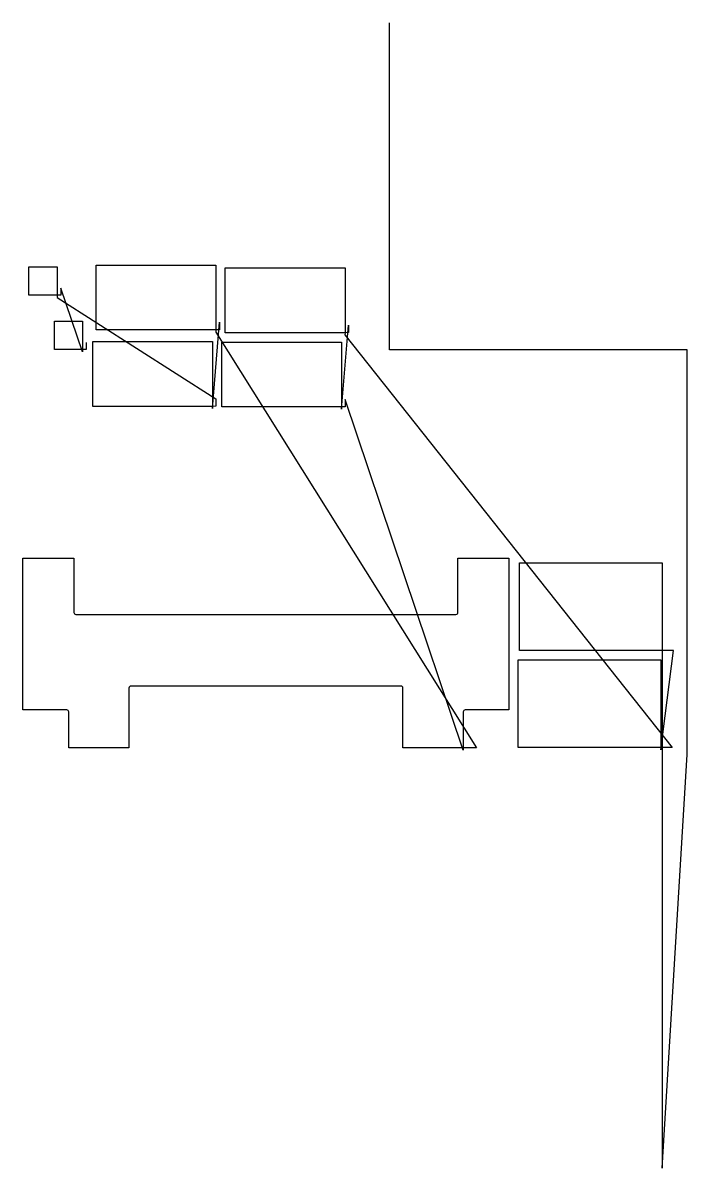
# Model space of a CAD drawing. Header units: metres. Extents: x 1709 to 3159, y 0 to 2500.
import ezdxf

# ---------------------------------------------------------------- set-up
doc = ezdxf.new("R2010")
doc.units = ezdxf.units.M

msp = doc.modelspace()

# ---------------------------------------------------------------- linework, layer by layer
at = {"layer": 'TOOL_0'}
for p, q in [((2509.346, 2498.999), (2509.346, 2499.999)), ((2509.346, 1786.438), (2509.346, 2498.999)), ((1722.004, 1905.769), (1722.004, 1967.269)), ((1722.004, 1967.269), (1783.504, 1967.269)), ((1783.504, 1967.269), (1783.504, 1905.769)), ((1868.927, 1829.89), (1868.927, 1971.39)), ((1868.927, 1971.39), (2130.427, 1971.39)), ((2130.427, 1971.39), (2130.427, 1829.89)), ((2150.93, 1823.681), (2150.93, 1965.181)), ((2150.93, 1965.181), (2412.43, 1965.181)), ((2412.43, 1965.181), (2412.43, 1823.681)), ((1783.504, 1905.769), (1722.004, 1905.769)), ((1791.532, 1905.539), (1783.504, 1905.769)), ((1783.504, 1905.769), (1783.504, 1900.542)), ((1783.504, 1900.542), (2130.521, 1679.416)), ((1839.217, 1781.868), (1791.532, 1921.153)), ((1791.532, 1921.153), (1791.532, 1905.539)), ((1777.717, 1787.095), (1777.717, 1848.595)), ((1777.717, 1848.595), (1839.217, 1848.595)), ((1839.217, 1848.595), (1839.217, 1787.095)), ((2130.427, 1829.89), (1868.927, 1829.89)), ((2122.78, 1658.227), (2138.086, 1846.388)), ((2130.427, 1829.89), (2130.345, 1825.2)), ((2130.345, 1825.2), (2699.707, 917.174)), ((2138.086, 1830.069), (2130.427, 1829.89)), ((2138.086, 1846.388), (2138.086, 1830.069)), ((2404.782, 1656.848), (2420.089, 1840.18)), ((2420.089, 1840.18), (2420.089, 1823.86)), ((1847.245, 1802.479), (1847.245, 1786.865)), ((1861.362, 1662.917), (1861.362, 1804.417)), ((1861.362, 1804.417), (2122.862, 1804.417)), ((2122.862, 1804.417), (2122.862, 1662.917)), ((2143.364, 1661.538), (2143.364, 1803.038)), ((2143.364, 1803.038), (2404.864, 1803.038)), ((2412.43, 1823.681), (2150.93, 1823.681)), ((2404.864, 1803.038), (2404.864, 1661.538)), ((2412.43, 1823.681), (2412.348, 1818.991)), ((2412.348, 1818.991), (3126.857, 918.279)), ((2420.089, 1823.86), (2412.43, 1823.681)), ((1839.217, 1787.095), (1777.717, 1787.095)), ((1847.245, 1786.865), (1839.217, 1787.095)), ((1839.217, 1787.095), (1839.217, 1781.868)), ((3159.425, 1786.438), (2509.346, 1786.438)), ((3159.425, 902.911), (3159.425, 1786.438)), ((2130.521, 1679.416), (2130.521, 1663.096)), ((2670.473, 912.04), (2412.523, 1678.037)), ((2412.523, 1678.037), (2412.523, 1661.717)), ((2122.862, 1662.917), (1861.362, 1662.917)), ((2122.862, 1662.917), (2122.78, 1658.227)), ((2130.521, 1663.096), (2122.862, 1662.917)), ((2404.864, 1661.538), (2143.364, 1661.538)), ((2404.864, 1661.538), (2404.782, 1656.848)), ((2412.523, 1661.717), (2404.864, 1661.538)), ((1708.973, 1000.174), (1708.973, 1331.674)), ((1708.973, 1331.674), (1820.473, 1331.674)), ((1820.473, 1331.674), (1820.473, 1212.924)), ((2658.973, 1212.924), (2658.973, 1331.674)), ((2658.973, 1331.674), (2770.473, 1331.674)), ((2770.473, 1331.674), (2770.473, 1000.174)), ((2793.108, 1130.1), (2793.108, 1321.6)), ((2793.108, 1321.6), (3104.608, 1321.6)), ((3104.608, 1321.6), (3104.608, 1130.1)), ((1824.723, 1208.674), (2654.723, 1208.674)), ((3104.608, 1130.1), (2793.108, 1130.1)), ((3101.857, 913.279), (3129.608, 1130.1)), ((3129.608, 1130.1), (3104.608, 1130.1)), ((3104.608, 1130.1), (3104.608, 1125.1)), ((3104.608, 1125.1), (3104.608, -0.001)), ((2790.357, 918.279), (2790.357, 1109.779)), ((2790.357, 1109.779), (3101.857, 1109.779)), ((3101.857, 1109.779), (3101.857, 918.279)), ((2534.723, 1052.174), (1944.723, 1052.174)), ((1940.473, 1047.924), (1940.473, 917.174)), ((2538.973, 917.174), (2538.973, 1047.924)), ((1804.723, 1000.174), (1708.973, 1000.174)), ((2770.473, 1000.174), (2674.723, 1000.174)), ((1808.973, 917.174), (1808.973, 995.924)), ((2670.473, 995.924), (2670.473, 917.174)), ((1940.473, 917.174), (1808.973, 917.174)), ((2670.473, 917.174), (2538.973, 917.174)), ((2699.707, 917.174), (2670.473, 917.174)), ((2670.473, 917.174), (2670.473, 912.04)), ((3101.857, 918.279), (2790.357, 918.279)), ((3126.857, 918.279), (3101.857, 918.279)), ((3101.857, 918.279), (3101.857, 913.279)), ((3104.608, -0.001), (3159.425, 902.911))]:
    msp.add_line(p, q, dxfattribs=at)
for centre, start, end in [((1824.723, 1212.924), 180, 270), ((2654.723, 1212.924), 270, 0), ((1944.723, 1047.924), 90, 180), ((2534.723, 1047.924), 0, 90), ((1804.723, 995.924), 0, 90), ((2674.723, 995.924), 90, 180)]:
    msp.add_arc(centre, 4.25, start, end, dxfattribs=at)

doc.saveas('drawing.dxf')
